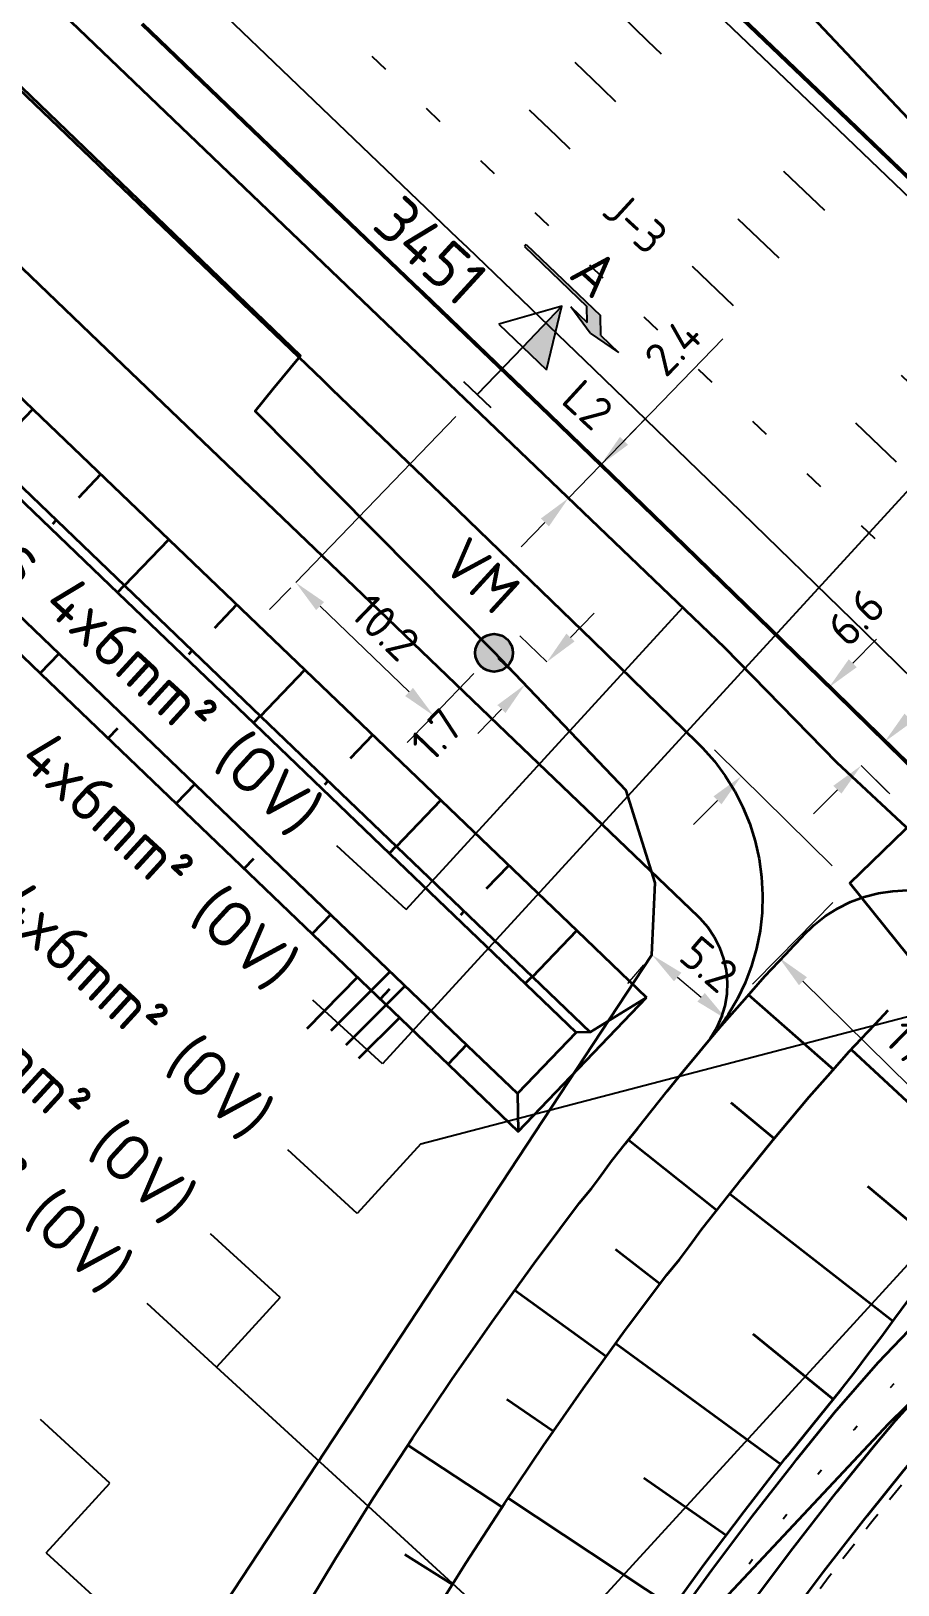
# Model space of a CAD drawing. Header units: metres. Extents: x 134219 to 139080, y 438661 to 444352.
# Drawn here: x 138297.3 to 138343.3, y 439347.4 to 439429.8 of the extents above; entities that cross this region are included whole.
import ezdxf
from ezdxf.enums import TextEntityAlignment as Align

# ---------------------------------------------------------------- set-up
doc = ezdxf.new("R2010")
doc.units = ezdxf.units.M
for name, pattern in [('11strp', [2, 1, -1]), ('13strp', [4, 1, -3]), ('30270strp', [3, 0.3, -2.7]), ('39strp', [12, 3, -9])]:
    doc.linetypes.add(name, pattern=pattern)
doc.layers.get('DEFPOINTS').update_dxf_attribs({"color": 193})
for name, color, linetype, lineweight in [('N-WE-KL-ET-T18', 1, 'Continuous', 18), ('N-WE-KL-ET-T25', 7, 'Continuous', 25), ('N-WE-KL-ET_LS_HULPSTUK_MOF-G', 10, 'Continuous', 35), ('N-WE-KL-ET_LS_OV_ARMATUUR-S', 7, 'Continuous', 25), ('N-WE-KL-ET_LS_OV_ARMATUUR-T18', 1, 'Continuous', 25), ('N-WE-KL-ET_LS_OV_KABEL-G', 10, 'KL-LS-OV-N', 35), ('N-WE-KL-ET_LS_OV_KABEL-M', 7, 'Continuous', 18), ('N-WE-KL-ET_LS_OV_KABEL-T25', 7, 'Continuous', 25), ('Utd-geleiderail-nw', 8, 'glm a2ee v014$0$f2m40080', 35), ('Utd-ondergr-nw', 8, '13strp', 35)]:
    doc.layers.add(name, color=color, linetype=linetype, lineweight=lineweight)
doc.layers.add('N-WE-KL-ET_LS_OV_ARMATUUR-T25', color=2, linetype='Continuous')
doc.layers.add('Utd-weg-nw', color=8, linetype='Continuous')
doc.styles.add('ISO18', font='NLCS-ISO.ttf')
doc.styles.add('ISO25', font='NLCS-ISO.ttf')
doc.styles.add('NLCS-ISO', font='NLCS-ISO.ttf')
doc.styles.add('NLCS_18', font='NLCS-ISO.ttf', dxfattribs={"height": 1.799999952316284})
doc.styles.add('NLCS_25', font='NLCS-ISO.ttf', dxfattribs={"height": 2.5})
doc.linetypes.add('glm a2ee v014$0$f2m40080', pattern='A,2,-1,[160,RTW.shx,S=0.5,R=0,X=0,Y=0],-1', length=4)
doc.linetypes.add('KL-LS-OV-N', pattern='A,4,-1,[103,NLCS.SHX,S=0.75,R=0,X=0,Y=0],-1,4,-1.5,["0V",Standard,S=1,R=0,X=0,Y=-0.5],-3', length=14.5)
doc.dimstyles.new('NLCS_t18_pijl_Dimension_l3_h1', dxfattribs={"dimtxt": 1.799999952316284, "dimasz": 1.8, "dimexe": 2, "dimexo": 2, "dimgap": 0.7, "dimtad": 1, "dimdec": 1, "dimzin": 0, "dimdsep": 46, "dimtxsty": 'NLCS_18', "dimcen": 2.5, "dimdle": 2, "dimclrd": 256, "dimclre": 256, "dimclrt": 256, "dimadec": 1, "dimazin": 0, "dimtfac": 1, "dimtdec": 1, "dimtofl": 0, "dimtmove": 1, "dimatfit": 0, "dimfxl": 0, "dimtolj": 1, "dimtzin": 0, "dimlwd": 18, "dimlwe": 18, "dimarcsym": 0})

# ---------------------------------------------------------------- blocks, each defined once
blk = doc.blocks.new('SKL-ET_OV_ARMATUUR_HD_NATRIUM_1x150W-SO (3)')
for points in [[(3.492758620689642, -1.757241379310358), (6.492758620689642, 0), (3.492758620689642, 1.757241379310358)], [(3.492758620689642, 1.757241379310358), (3.492758620689642, -1.757241379310358)], [(0, 1), (0, -1)], [(3.492758620689642, 0), (0, 0)], [(3.492758620689642, 0), (6.492758620689642, 0)]]:
    blk.add_lwpolyline(points)
blk.add_solid([(3.492758620689642, 0), (3.492758620689642, -1.757241379310358), (6.492758620689642, 0)])
at = {"layer": 'N-WE-KL-ET-T18', "linetype": 'ByBlock', "style": 'NLCS-ISO'}
blk.add_attdef('GROEPSNUMMER', text='', height=1.8, dxfattribs=at).set_placement((-2, -4), align=Align.RIGHT)
blk.add_attdef('FASE-AANSLUITING', (10, -4), '', height=1.8, dxfattribs=at)
at = {"layer": 'N-WE-KL-ET-T18', "linetype": 'ByBlock', "style": 'NLCS-ISO', "flags": 1}
for tag, p in [('TYPE_ARMATUUR', (7.764580914155388, -13.45573048555232)), ('TYPE_FABRIKAAT', (7.764580914155388, -17.24024058133071)), ('VERMOGEN_LAMP', (7.764580914155388, -21.0247506771091)), ('SPIEGELSTAND', (7.764580914155388, -24.80926077288748)), ('HOOGTE_LICHTMAST', (7.764580914155388, -28.59377086866587)), ('UITLEGGERHOEK', (7.764580914155388, -32.37828096444426)), ('TYPE_LICHTMAST', (7.764580914155388, -36.16279106022265)), ('BOTSVRIENDELIJK', (7.764580914155388, -39.94730115600103)), ('POSITIE_LICHTMAST', (7.764580914155388, -43.73181125177942)), ('KABELAANSLUITING', (7.764580914155388, -47.51632134755781)), ('VOEDINGSPUNT', (7.764580914155388, -51.30083144333619))]:
    blk.add_attdef(tag, p, '', height=1.8, dxfattribs=at)
at = {"layer": 'N-WE-KL-ET-T25', "linetype": 'ByBlock', "style": 'NLCS-ISO'}
blk.add_attdef('MASTNUMMER', text='', height=2.5, dxfattribs=at).set_placement((4, 4.309930667947768), align=Align.MIDDLE)
at = {"layer": 'N-WE-KL-ET-T25', "linetype": 'ByBlock', "style": 'NLCS-ISO', "flags": 1}
blk.add_attdef('TYPE_SYMBOOL', (7.764580914155388, -10.05561887920129), '', height=2.5, dxfattribs=at)
blk = doc.blocks.new('*D348')
at = {"layer": 'DEFPOINTS', "color": 0, "transparency": 16777216}
for p in [(138327.4945471474, 439406.8007058079), (138325.8010462047, 439405.0535521295), (138325.8010462047, 439405.0535521295)]:
    blk.add_point(p, dxfattribs=at)
at = {"layer": 'N-WE-KL-ET_LS_OV_KABEL-M', "linetype": 'Continuous', "lineweight": 18, "transparency": 16777216}
for p, q in [((138333.995184413, 439413.507293341), (138327.4945471474, 439406.8007058079)), ((138328.7473394314, 439408.0931884937), (138330.0001317153, 439409.3856711796)), ((138327.4945471474, 439406.8007058079), (138325.8010462047, 439405.0535521295)), ((138324.5482539208, 439403.7610694437), (138323.2954616369, 439402.4685867578))]:
    blk.add_line(p, q, dxfattribs=at)
at = {"layer": 'N-WE-KL-ET_LS_OV_KABEL-M', "lineweight": 18, "transparency": 16777216}
for p, q in [((138327.4945471474, 439406.8007058079), (138328.9306390207, 439405.4087143813)), ((138325.8010462047, 439405.0535521295), (138327.2371380779, 439403.661560703))]:
    blk.add_line(p, q, dxfattribs=at)
at = {"layer": 'N-WE-KL-ET_LS_OV_KABEL-M', "transparency": 16777216}
for points in [[(138328.5319256504, 439408.3019872077), (138328.9627532124, 439407.8843897798), (138327.4945471474, 439406.8007058079)], [(138324.3328401398, 439403.9698681576), (138324.7636677017, 439403.5522707297), (138325.8010462047, 439405.0535521295)]]:
    blk.add_solid(points, dxfattribs=at)
at = {"layer": 'N-WE-KL-ET_LS_OV_KABEL-M', "transparency": 16777216, "insert": (138331.3568801317, 439413.0842681887), "char_height": 1.799999952316284, "attachment_point": 5, "rotation": 45.893384112337664, "style": 'NLCS_18'}
blk.add_mtext('\\A1;2.4', dxfattribs=at)
blk = doc.blocks.new('SKL-ET_HULP_MOF_VERBINDINGSMOF-SO')
at = {"ltscale": 10}
h = blk.add_hatch(color=256, dxfattribs=at)
edge = h.paths.add_edge_path()
edge.add_arc((0, 0), 1, 0, 360)
blk.add_circle((0, 0), 1)
at = {"layer": 'N-WE-KL-ET_LS_OV_ARMATUUR-T18', "style": 'ISO18', "flags": 1}
for tag, p in [('OMSCHRIJVING_LEGENDA', (0, -8.430527452961542)), ('LOCATIE', (0, -12.21503754873993)), ('MASTNUMMER', (0, -15.99954764451832)), ('VAN', (0, -19.7840577402967)), ('NAAR', (0, -23.56856783607509)), ('VOEDINGSPUNT', (0, -27.35307793185348)), ('GROEPSNUMMER', (0, -31.13758802763186)), ('OVERIGE_OPMERKING(EN)_1', (0, -34.92209812335204)), ('OVERIGE_OPMERKING(EN)_2', (0, -38.70660821913043))]:
    blk.add_attdef(tag, p, '', height=1.8, dxfattribs=at)
at = {"layer": 'N-WE-KL-ET_LS_OV_ARMATUUR-T25', "style": 'ISO25'}
blk.add_attdef('SOORT_MOF', (0, 2.714740897936281), '', height=2.25, dxfattribs=at)
blk = doc.blocks.new('*D152')
at = {"layer": 'DEFPOINTS', "color": 0, "transparency": 16777216}
for p in [(138336.969883464, 439380.6704451483), (138336.9698834639, 439380.6704451481), (138349.7408200888, 439368.0674363031)]:
    blk.add_point(p, dxfattribs=at)
at = {"layer": 'N-WE-KL-ET_LS_OV_KABEL-M', "lineweight": 18, "transparency": 16777216}
for p, q in [((138336.9698834639, 439380.6704451481), (138335.5650600995, 439379.2469033276)), ((138349.7408200886, 439368.0674363029), (138348.3359967242, 439366.6438944824))]:
    blk.add_line(p, q, dxfattribs=at)
at = {"layer": 'N-WE-KL-ET_LS_OV_KABEL-M', "linetype": 'Continuous', "lineweight": 18, "transparency": 16777216}
blk.add_line((138348.4596324501, 439369.3317773308), (138338.2510711023, 439379.4061041202), dxfattribs=at)
at = {"layer": 'N-WE-KL-ET_LS_OV_KABEL-M', "transparency": 16777216}
for points in [[(138338.461794607, 439379.6196353933), (138338.0403475977, 439379.1925728471), (138336.9698834639, 439380.6704451481)], [(138348.6703559548, 439369.5453086039), (138348.2489089455, 439369.1182460578), (138349.7408200886, 439368.0674363029)]]:
    blk.add_solid(points, dxfattribs=at)
at = {"layer": 'N-WE-KL-ET_LS_OV_KABEL-M', "transparency": 16777216, "insert": (138344.4792104509, 439375.507774165), "char_height": 1.799999952316284, "attachment_point": 5, "rotation": 315.3791847258487, "style": 'NLCS_18'}
blk.add_mtext('\\A1;17.9', dxfattribs=at)
blk = doc.blocks.new('*D153')
at = {"layer": 'DEFPOINTS', "color": 0, "transparency": 16777216}
for p in [(138339.6323452177, 439395.0087127048), (138334.9741641552, 439390.2884640828), (138334.9741641552, 439390.2884640828)]:
    blk.add_point(p, dxfattribs=at)
at = {"layer": 'N-WE-KL-ET_LS_OV_KABEL-M', "linetype": 'Continuous', "lineweight": 18, "transparency": 16777216}
for p, q in [((138340.8966862455, 439396.2899003432), (138342.1610272735, 439397.5710879817)), ((138333.7098231272, 439389.0072764443), (138332.4454820992, 439387.7260888058))]:
    blk.add_line(p, q, dxfattribs=at)
at = {"layer": 'N-WE-KL-ET_LS_OV_KABEL-M', "lineweight": 18, "transparency": 16777216}
for p, q in [((138339.6323452176, 439395.0087127048), (138338.2088033971, 439396.4135360692)), ((138334.9741641552, 439390.2884640828), (138333.5506223346, 439391.6932874472))]:
    blk.add_line(p, q, dxfattribs=at)
at = {"layer": 'N-WE-KL-ET_LS_OV_KABEL-M', "transparency": 16777216}
for points in [[(138340.6831549725, 439396.5006238479), (138341.1102175186, 439396.0791768386), (138339.6323452176, 439395.0087127048)], [(138333.4962918542, 439389.2179999489), (138333.9233544003, 439388.7965529396), (138334.9741641552, 439390.2884640828)]]:
    blk.add_solid(points, dxfattribs=at)
at = {"layer": 'N-WE-KL-ET_LS_OV_KABEL-M', "transparency": 16777216, "insert": (138341.0632876828, 439398.7365880569), "char_height": 1.799999952316284, "attachment_point": 5, "rotation": 45.3791847259149, "style": 'NLCS_18'}
blk.add_mtext('\\A1;6.6', dxfattribs=at)
blk = doc.blocks.new('*D154')
at = {"layer": 'DEFPOINTS', "color": 0, "transparency": 16777216}
for p in [(138342.5863539725, 439392.1150393644), (138341.3416025154, 439390.8537023164), (138341.3416025154, 439390.8537023164)]:
    blk.add_point(p, dxfattribs=at)
at = {"layer": 'N-WE-KL-ET_LS_OV_KABEL-M', "linetype": 'Continuous', "lineweight": 18, "transparency": 16777216}
for p, q in [((138343.8506950005, 439393.3962270028), (138345.1150360284, 439394.6774146413)), ((138340.0772614874, 439389.5725146779), (138338.8129204594, 439388.2913270394))]:
    blk.add_line(p, q, dxfattribs=at)
at = {"layer": 'N-WE-KL-ET_LS_OV_KABEL-M', "lineweight": 18, "transparency": 16777216}
for p, q in [((138342.5863539726, 439392.1150393644), (138344.0098957931, 439390.710216)), ((138341.3416025154, 439390.8537023164), (138342.7651443359, 439389.448878952))]:
    blk.add_line(p, q, dxfattribs=at)
at = {"layer": 'N-WE-KL-ET_LS_OV_KABEL-M', "transparency": 16777216}
for points in [[(138343.6371637274, 439393.6069505075), (138344.0642262736, 439393.1855034982), (138342.5863539726, 439392.1150393644)], [(138339.8637302143, 439389.7832381825), (138340.2907927605, 439389.3617911732), (138341.3416025154, 439390.8537023164)]]:
    blk.add_solid(points, dxfattribs=at)
at = {"layer": 'N-WE-KL-ET_LS_OV_KABEL-M', "transparency": 16777216, "insert": (138345.0860130469, 439396.9258713543), "char_height": 1.799999952316284, "attachment_point": 5, "rotation": 45.379184725663016, "style": 'NLCS_18'}
blk.add_mtext('\\A1;1.8', dxfattribs=at)
blk = doc.blocks.new('Dwm A2 aanvulling$0$pijlre_750')
blk.add_hatch(color=256).paths.add_polyline_path([(5.195908370714989, -0.3749999999999432), (3.999999999999678, -0.3749999999999431), (5.69999999999999, -0.6750000000000115), (7.499999999999659, -0.3750000000000568), (6.199999999999931, -0.3749999999999431), (5.450000000000045, 0.3749999999999432), (0, 0.375), (1.421085471520739e-14, 0.2250000000000227), (4.59590837071508, 0.2250000000000228)])
for p, q in [((0, 0.375), (5.450000000000017, 0.3749999999999432)), ((0, 0.375), (1.4210854715202e-14, 0.2250000000000796)), ((0, 0.2250000000000227), (4.59590837071508, 0.2250000000000227)), ((5.195908370714989, -0.3749999999999432), (4.59590837071508, 0.2250000000000227)), ((6.199999999999989, -0.375), (5.449999999999989, 0.375)), ((3.999999999999631, -0.3749999999999432), (5.195908370714989, -0.3749999999999432)), ((5.699999999999989, -0.6750000000000114), (4, -0.375)), ((5.699999999999989, -0.6750000000000114), (7.5, -0.375)), ((6.199999999999932, -0.3749999999999432), (7.500000000000171, -0.3750000000000568))]:
    blk.add_line(p, q)
blk = doc.blocks.new('*D589')
at = {"layer": 'DEFPOINTS', "color": 0, "transparency": 16777216}
for p in [(138311.3199576897, 439400.5722261874, 1.46751251726739), (138318.6335550262, 439393.5107210884, 1.46751251726739), (138318.6335550261, 439393.5107210884)]:
    blk.add_point(p, dxfattribs=at)
at = {"layer": 'N-WE-KL-ET_LS_OV_KABEL-M', "lineweight": 18, "transparency": 16777216}
for p, q in [((138311.050789713, 439400.2934490471), (138309.930758402, 439399.1334331726)), ((138318.3643870495, 439393.2319439482), (138317.2443557385, 439392.0719280737))]:
    blk.add_line(p, q, dxfattribs=at)
at = {"layer": 'N-WE-KL-ET_LS_OV_KABEL-M', "linetype": 'Continuous', "lineweight": 18, "transparency": 16777216}
blk.add_line((138312.6148714029, 439399.3219468285), (138317.3386413129, 439394.7610004472), dxfattribs=at)
at = {"layer": 'N-WE-KL-ET_LS_OV_KABEL-M', "transparency": 16777216}
for points in [[(138312.8232512961, 439399.5377657807), (138312.4064915098, 439399.1061278763), (138311.3199576897, 439400.5722261873)], [(138317.547021206, 439394.9768193994), (138317.1302614197, 439394.545181495), (138318.6335550261, 439393.5107210884)]]:
    blk.add_solid(points, dxfattribs=at)
at = {"layer": 'N-WE-KL-ET_LS_OV_KABEL-M', "transparency": 16777216, "insert": (138316.0881157714, 439398.1925080325), "char_height": 1.799999952316284, "attachment_point": 5, "rotation": 316.00467742224384, "style": 'NLCS_18'}
blk.add_mtext('\\A1;10.2', dxfattribs=at)
blk = doc.blocks.new('*D590')
at = {"layer": 'DEFPOINTS', "color": 0, "transparency": 16777216}
for p in [(138324.6576168248, 439396.3581911998), (138323.4932017385, 439395.1522070713), (138323.4932017385, 439395.1522070714)]:
    blk.add_point(p, dxfattribs=at)
at = {"layer": 'N-WE-KL-ET_LS_OV_KABEL-M', "linetype": 'Continuous', "lineweight": 18, "transparency": 16777216}
for p, q in [((138325.9078961836, 439397.6531049132), (138327.1581755425, 439398.9480186264)), ((138322.2429223796, 439393.8572933581), (138320.9926430207, 439392.5623796449))]:
    blk.add_line(p, q, dxfattribs=at)
at = {"layer": 'N-WE-KL-ET_LS_OV_KABEL-M', "lineweight": 18, "transparency": 16777216}
for p, q in [((138324.6576168247, 439396.3581911999), (138323.21882381, 439397.7473904876)), ((138323.4932017385, 439395.1522070714), (138322.0544087237, 439396.541406359))]:
    blk.add_line(p, q, dxfattribs=at)
at = {"layer": 'N-WE-KL-ET_LS_OV_KABEL-M', "transparency": 16777216}
for points in [[(138325.6920772314, 439397.8614848063), (138326.1237151358, 439397.44472502), (138324.6576168247, 439396.3581911999)], [(138322.0271034274, 439394.0656732513), (138322.4587413318, 439393.648913465), (138323.4932017385, 439395.1522070714)]]:
    blk.add_solid(points, dxfattribs=at)
at = {"layer": 'N-WE-KL-ET_LS_OV_KABEL-M', "transparency": 16777216, "insert": (138318.7815998639, 439392.5006469141), "char_height": 1.799999952316284, "attachment_point": 5, "rotation": 46.00467742156332, "style": 'NLCS_18'}
blk.add_mtext('\\A1;1.7', dxfattribs=at)
blk = doc.blocks.new('*D596')
at = {"layer": 'DEFPOINTS', "color": 0, "transparency": 16777216}
for p in [(138330.234743665, 439380.806638177, 5.80015980606431), (138334.2053456784, 439377.377528186, 5.80015980606431), (138334.2053456783, 439377.3775281858)]:
    blk.add_point(p, dxfattribs=at)
at = {"layer": 'N-WE-KL-ET_LS_OV_KABEL-M', "lineweight": 18, "transparency": 16777216}
for p, q in [((138329.7797824079, 439380.2798338202), (138328.9275140325, 439379.2929834316)), ((138333.7503844213, 439376.8507238291), (138332.8981160459, 439375.8638734405))]:
    blk.add_line(p, q, dxfattribs=at)
at = {"layer": 'N-WE-KL-ET_LS_OV_KABEL-M', "linetype": 'Continuous', "lineweight": 18, "transparency": 16777216}
blk.add_line((138331.5970329358, 439379.6301315078), (138332.8430564075, 439378.554034855), dxfattribs=at)
at = {"layer": 'N-WE-KL-ET_LS_OV_KABEL-M', "transparency": 16777216}
for points in [[(138331.7931173806, 439379.8571797196), (138331.4009484909, 439379.403083296), (138330.234743665, 439380.806638177)], [(138333.0391408523, 439378.7810830668), (138332.6469719626, 439378.3269866433), (138334.2053456783, 439377.3775281858)]]:
    blk.add_solid(points, dxfattribs=at)
at = {"layer": 'N-WE-KL-ET_LS_OV_KABEL-M', "transparency": 16777216, "insert": (138333.265828362, 439380.3030069596), "char_height": 1.799999952316284, "attachment_point": 5, "rotation": 319.1852987509028, "style": 'NLCS_18'}
blk.add_mtext('\\A1;5.2', dxfattribs=at)

msp = doc.modelspace()

# ---------------------------------------------------------------- linework, layer by layer
at = {"layer": 'N-WE-KL-ET_LS_OV_KABEL-G', "flags": 128}
for points, elevation in [([(138297.882865478, 439307.559639078), (138291.334183581, 439304.293829683), (138284.774913577, 439301.011517001), (138283.79388937, 439300.778216888), (138284.782235265, 439303.54643802), (138284.584986233, 439303.718487094), (138289.760915042, 439313.114841817), (138296.324677844, 439319.410088416), (138306.220226076, 439344.346625831), (138330.234743665, 439380.806638177), (138330.401163903, 439384.629650527), (138328.855390113, 439389.537925995), (138321.850051092, 439396.872607202), (138309.168614367, 439409.673150503), (138310.125332115, 439410.848825195), (138311.581432438, 439412.597424633), (138296.325581924, 439427.285719883), (138295.9375980499, 439426.8810522817), (138287.702528356, 439434.961780951), (138261.646688108, 439462.4788391721), (138242.308043678, 439482.60238162), (138224.685253986, 439501.350416979), (138202.407964988, 439524.410066194), (138176.32447695, 439550.4670357271), (138148.52378402, 439577.536610996), (138128.939496637, 439595.9452040429), (138108.395966752, 439614.045451785), (138091.215215995, 439629.4460518479), (138078.646427472, 439641.006600093), (138069.586135435, 439649.998357793), (138063.783618059, 439645.869742232), (138063.78979644, 439645.882961648)], 1.00875816377989), ([(138227.7379595642, 439499.8071312965), (138230.49034048, 439499.403848807), (138259.663125216, 439468.947158439), (138289.320536814, 439439.979731989), (138334.080326063, 439397.127028562), (138340.041906897, 439391.026228919), (138352.325062807, 439379.570352253), (138379.467688911, 439353.086547905), (138382.024587869, 439349.47185612), (138439.79935961, 439289.606730264), (138440.919507807, 439289.4219425), (138440.787349346, 439290.131688624), (138470.001663572, 439259.243451409), (138483.072005403, 439244.661286928), (138494.423127589, 439230.851044678), (138501.760768312, 439218.632194075), (138506.128511676, 439208.238543411), (138508.629842531, 439196.697673098), (138508.949653284, 439192.307209414), (138509.049772156, 439189.632620161), (138508.2055108762, 439182.8714598983), (138507.2420097516, 439177.5676540913), (138505.8375207876, 439172.3644948892), (138503.7285410303, 439166.6619548558), (138500.9289886759, 439161.3554516369), (138497.211209031, 439155.9669889128), (138493.5077002866, 439151.7529224191), (138489.8079945086, 439148.1436331513), (138486.2912703989, 439145.275538566), (138482.5927977357, 439142.8926540659), (138475.8375961486, 439139.4109917968), (138470.4357746042, 439137.4271597677), (138467.7364257234, 439136.50969769)], 1.11925645126103), ([(138344.217994284, 439388.015132839), (138344.222627284, 439387.9971237429), (138340.731878546, 439384.606459111), (138351.226367931, 439371.579069341), (138348.311793518, 439366.398215619), (138349.237146935, 439366.382987264)], 1.71887335151584)]:
    msp.add_lwpolyline(points, dxfattribs=dict(at, elevation=elevation))
msp.add_lwpolyline([(138320.8744158, 439326.14663139), (138320.463820501, 439326.445521317), (138330.583820381, 439342.886714203), (138342.803937524, 439355.935712385), (138345.532505254, 439358.608881428), (138346.281113524, 439359.363176791), (138344.061060155, 439362.213823583), (138348.598050802, 439366.3323178471), (138406.992795551, 439426.596284738), (138406.952327671, 439426.864819254), (138410.681108267, 439431.171093626), (138413.45879755, 439429.6490935771), (138424.978336633, 439419.571065099), (138425.52309197, 439418.494116653), (138433.324272852, 439418.762076964), (138440.449704509, 439419.565136037), (138446.336944144, 439422.735267483), (138447.341173538, 439423.033141365), (138447.352424077, 439423.046698111)], dxfattribs=at)
at = {"layer": 'N-WE-KL-ET_LS_OV_KABEL-M'}
for points, elevation in [([(138319.8258792019, 439409.3818048881), (138311.3199576897, 439400.5722261873)], 1.46751251726739), ([(138320.7841936708, 439395.7381364682), (138318.6335550261, 439393.5107210884)], 0.706641682696677), ([(138339.7963228977, 439385.5297129378), (138334.9741641552, 439390.2884640828)], 1.71887335151584)]:
    msp.add_lwpolyline(points, dxfattribs=dict(at, elevation=elevation))
for points in [[(138342.8596545149, 439389.3556115076), (138341.3416025153, 439390.8537023164)], [(138339.8448780281, 439383.5837473467), (138336.9698834639, 439380.6704451481)]]:
    msp.add_lwpolyline(points, dxfattribs=at)
at = {"layer": 'N-WE-KL-ET_LS_OV_KABEL-T25'}
for p, q in [((138317.1823414165, 439383.2162704605), (138331.8696501193, 439399.243513965)), ((138317.1823414165, 439383.2162704605), (138313.4960745493, 439386.5943522512)), ((138324.350215067, 439343.1293459873), (138362.6442019326, 439384.9169235937)), ((138315.9198933697, 439375.0169018755), (138312.2336265025, 439378.3949836663)), ((138314.5852916065, 439367.0850084831), (138310.8990247393, 439370.4630902739)), ((138310.4883195803, 439362.6142664549), (138306.802052713, 439365.9923482458)), ((138307.1102377897, 439358.9279995878), (138303.4239709224, 439362.3060813787)), ((138324.350215067, 439343.1293459873), (138307.1102377897, 439358.9279995878)), ((138301.4550056608, 439352.7568361539), (138297.7687387937, 439356.1349179446)), ((138298.0769238702, 439349.0705692869), (138301.4550056608, 439352.7568361539)), ((138298.0769238703, 439349.0705692869), (138321.2941074129, 439327.7944252135))]:
    msp.add_line(p, q, dxfattribs=at)
for points in [[(138353.0448503965, 439397.5629556016), (138344.0960563451, 439405.7635985078), (138315.9198933697, 439375.0169018755)], [(138317.9633733971, 439370.7712753503), (138345.9791232385, 439378.092764226)], [(138317.9633733971, 439370.7712753503), (138314.5852916065, 439367.0850084831)], [(138310.4883195803, 439362.6142664549), (138307.1102377897, 439358.9279995878)]]:
    msp.add_lwpolyline(points, dxfattribs=at)
at = {"layer": 'Utd-geleiderail-nw', "linetype": 'Continuous', "flags": 128}
msp.add_lwpolyline([(138322.3641807384, 439447.9679811462), (138368.5606991667, 439399.0148117001), (138388.5882708042, 439379.8129413066), (138392.2224300882, 439376.3286119619)], dxfattribs=at)
at = {"layer": 'Utd-ondergr-nw', "linetype": 'Continuous'}
for p, q in [((138314.6030157257, 439379.6213096872), (138311.9081271974, 439376.8710225215)), ((138316.3261032903, 439379.9313836428), (138313.1760247746, 439376.7822496866)), ((138317.1271679809, 439379.1633345854), (138313.9714508927, 439376.0085637472)), ((138316.8325647161, 439377.4718627729), (138314.6593952551, 439375.2993449426))]:
    msp.add_line(p, q, dxfattribs=at)
at = {"layer": 'Utd-ondergr-nw', "linetype": 'Continuous', "flags": 128}
for points in [[(138210.2665110107, 439550.0901275505), (138217.4848119061, 439543.1694243937), (138224.7031128014, 439536.2487212369), (138231.9214136968, 439529.3280180802), (138239.1397145922, 439522.4073149234), (138246.3580154875, 439515.4866117666), (138253.5763163829, 439508.5659086098), (138260.7946172782, 439501.6452054531), (138268.0129181736, 439494.7245022963), (138275.231219069, 439487.8037991396), (138282.4495199643, 439480.8830959828), (138289.6678208597, 439473.962392826), (138296.886121755, 439467.0416896692), (138304.1044226504, 439460.1209865125), (138311.3227235457, 439453.2002833557), (138318.5410244411, 439446.279580199), (138325.7593253365, 439439.3588770422), (138332.9776262318, 439432.4381738855), (138340.1959271272, 439425.5174707287), (138347.4142280225, 439418.5967675719), (138354.6325289179, 439411.6760644151), (138361.8508298133, 439404.7553612583), (138369.0691307086, 439397.8346581016), (138373.8919866894, 439393.2106399157)], [(138210.3149559328, 439550.1406556568), (138217.5332568282, 439543.2199525), (138224.7515577236, 439536.2992493432), (138231.9698586189, 439529.3785461864), (138239.1881595143, 439522.4578430297), (138246.4064604096, 439515.5371398729), (138253.624761305, 439508.6164367161), (138260.8430622004, 439501.6957335594), (138268.0613630957, 439494.7750304026), (138275.2796639911, 439487.8543272458), (138282.4979648864, 439480.9336240891), (138289.7162657818, 439474.0129209323), (138296.9345666771, 439467.0922177755), (138304.1528675725, 439460.1715146188), (138311.3711684679, 439453.250811462), (138318.5894693632, 439446.3301083053), (138325.8077702586, 439439.4094051485), (138333.0260711539, 439432.4887019917), (138340.2443720493, 439425.5679988349), (138347.4626729446, 439418.6472956782), (138354.68097384, 439411.7265925214), (138361.8992747354, 439404.8058893646), (138369.1175756307, 439397.8851862079), (138373.9404153807, 439393.2611835837)], [(138183.9677715415, 439522.6605137732), (138191.1452210641, 439515.6972025902), (138198.2505799288, 439508.6587007731), (138205.2982662671, 439501.5600464484), (138212.3026982108, 439494.4162777431), (138219.2782938913, 439487.2424327841), (138226.2394714401, 439480.0535496982), (138233.200648989, 439472.8646666124), (138240.1762446696, 439465.6908216534), (138247.1806766132, 439458.5470529482), (138254.2283629516, 439451.4483986234), (138261.3337218162, 439444.4098968062), (138268.5111713388, 439437.4465856234), (138275.7294722341, 439430.5258824666), (138282.9477731295, 439423.6051793098), (138290.1660740249, 439416.6844761531), (138297.3843749202, 439409.7637729963), (138304.6026758156, 439402.8430698396), (138311.8209767109, 439395.9223666828), (138319.0392776063, 439389.0016635261), (138326.2575785017, 439382.0809603693), (138329.9511760056, 439378.5396433369)], [(138181.2514137184, 439519.8273496188), (138188.428863241, 439512.8640384359), (138195.5342221057, 439505.8255366188), (138202.5819084441, 439498.7268822941), (138209.5863403877, 439491.5831135888), (138216.5619360682, 439484.4092686298), (138223.5231136171, 439477.2203855439), (138230.484291166, 439470.031502458), (138237.4598868465, 439462.857657499), (138244.4643187901, 439455.7138887938), (138251.5120051285, 439448.6152344691), (138258.6173639932, 439441.5767326519), (138265.7948135157, 439434.613421469), (138273.0131144111, 439427.6927183123), (138280.2314153064, 439420.7720151555), (138287.4497162018, 439413.8513119987), (138294.6680170971, 439406.9306088419), (138301.8863179925, 439400.0099056852), (138309.1046188879, 439393.0892025284), (138316.3229197832, 439386.1684993717), (138323.5412206786, 439379.2477962149), (138326.2062103049, 439376.6926793825)], [(138181.6147324682, 439520.2062914688), (138188.7921819908, 439513.2429802858), (138195.8975408555, 439506.2044784687), (138202.9452271938, 439499.105824144), (138209.9496591375, 439491.9620554387), (138216.925254818, 439484.7882104797), (138223.8864323669, 439477.5993273938), (138230.8476099158, 439470.410444308), (138237.8232055963, 439463.236599349), (138244.8276375399, 439456.0928306437), (138251.8753238783, 439448.994176319), (138258.980682743, 439441.9556745018), (138266.1581322655, 439434.9923633189), (138273.3764331609, 439428.0716601622), (138280.5947340562, 439421.1509570054), (138287.8130349516, 439414.2302538487), (138295.0313358469, 439407.3095506919), (138302.2496367423, 439400.3888475351), (138309.4679376376, 439393.4681443783), (138316.686238533, 439386.5474412216), (138323.9045394284, 439379.6267380648), (138326.9484898517, 439376.7082843166)], [(138178.1370972979, 439516.5791142159), (138185.3145468205, 439509.615803033), (138192.4199056852, 439502.5773012158), (138199.4675920235, 439495.4786468911), (138206.4720239671, 439488.3348781859), (138213.4476196476, 439481.1610332269), (138220.4087971965, 439473.972150141), (138227.3699747454, 439466.7832670551), (138234.3455704259, 439459.6094220961), (138241.3500023696, 439452.4656533909), (138248.3976887079, 439445.3669990662), (138255.5030475726, 439438.328497249), (138262.6804970952, 439431.3651860661), (138269.8987979905, 439424.4444829093), (138277.1170988859, 439417.5237797525), (138284.3353997812, 439410.6030765958), (138291.5537006766, 439403.682373439), (138298.772001572, 439396.7616702823), (138305.9903024673, 439389.8409671255), (138313.2086033627, 439382.9202639688), (138320.426904258, 439375.999560812), (138323.0918938843, 439373.4444439795)], [(138279.1898238125, 439434.1350329143), (138286.4081247079, 439427.2143297575), (138293.6264256033, 439420.2936266008), (138300.8447264986, 439413.372923444), (138308.063027394, 439406.4522202872), (138315.2813282893, 439399.5315171304), (138322.4996291847, 439392.6108139737), (138329.71793008, 439385.6901108169), (138332.6873279318, 439382.8431359701), (138332.7745595835, 439382.7574288986), (138333.1907134484, 439382.2817368641), (138333.5435320346, 439381.7573457922), (138333.8273777672, 439381.1926347589), (138334.0377151667, 439380.5966271001), (138334.1711833197, 439379.9788462302), (138334.2256495813, 439379.3491634709), (138334.2002436529, 439378.7176403202), (138334.0953714873, 439378.0943676833), (138333.9127088035, 439377.4893046329), (138333.6551743093, 439376.9121192768), (138333.3268830658, 439376.3720342738), (138333.074892551, 439376.0412530037)], [(138291.0796668121, 439432.0867532367), (138298.2979677075, 439425.16605008), (138305.5162686028, 439418.2453469232), (138312.734569644, 439411.3246441387), (138313.2198393925, 439410.8593811918), (138319.9216006768, 439404.4151490027), (138327.0854809548, 439397.4847958544), (138332.6384402558, 439392.0829194082), (138332.9161838675, 439391.8026192411), (138333.5498694459, 439391.0829600315), (138334.1213980193, 439390.3130107603), (138334.6267960408, 439389.4981244921), (138335.0625497359, 439388.6439667154), (138335.4256295315, 439387.7564759535), (138335.7135111188, 439386.8418224771), (138335.9241930042, 439385.9063654051), (138336.0562104238, 439384.9566084934), (138336.1086455279, 439383.9991549174), (138336.081133762, 439383.0406613634), (138335.9738664014, 439382.0877917482), (138335.7875892212, 439381.1471708881), (138335.5235973118, 439380.2253384401), (138335.1837260741, 439379.3287034351), (138334.7703384596, 439378.4634997189), (138334.2863085415, 439377.6357426117), (138333.7350015329, 439376.8511870862), (138333.4472663747, 439376.4911762891)], [(138261.6943462029, 439430.3366296163), (138268.9126470982, 439423.4159264596), (138276.1309479936, 439416.4952233028), (138283.3492488889, 439409.5745201461), (138290.5675497843, 439402.6538169893), (138297.7858506796, 439395.7331138325), (138305.004151575, 439388.8124106757), (138312.2224524704, 439381.891707519), (138319.4407533657, 439374.9710043622), (138323.1343508696, 439371.4296873299)], [(138303.1286185109, 439430.2044241049), (138310.3469194062, 439423.2837209481), (138317.5652204964, 439416.3630181167), (138318.0504902449, 439415.8977551698), (138324.7669174102, 439409.4394206668), (138331.9464748528, 439402.4939013958), (138339.1042925266, 439395.5259799579), (138346.2403005311, 439388.5357243992), (138353.3544291789, 439381.5232029839), (138358.1427865171, 439376.7736410423)], [(138303.177063433, 439430.2549522112), (138310.3953643283, 439423.3342490544), (138317.613665419, 439416.4135462225), (138318.0989351675, 439415.9482832756), (138324.8155094118, 439409.4898073454), (138331.9952240753, 439402.5441359786), (138339.1531984939, 439395.5760619543), (138346.2893627656, 439388.5856533202), (138353.4036472014, 439381.5729783419), (138358.1912223936, 439376.8241922093)], [(138295.0133971374, 439407.3267498202), (138297.3664362107, 439409.7809721247)], [(138299.7990671218, 439405.0935093941), (138300.9755866584, 439406.3206205463)], [(138298.4263772329, 439403.6908400324), (138298.6080366078, 439403.8803109573)], [(138302.2316980328, 439400.4060466635), (138304.5847371061, 439402.8602689679)], [(138301.8538683057, 439400.041017529), (138302.2171870554, 439400.419959379)], [(138307.0173680171, 439398.1728062373), (138308.1938875538, 439399.3999173895)], [(138298.7395302953, 439396.7928028258), (138297.753379403, 439395.7642463761)], [(138305.6446781282, 439396.7701368756), (138305.8263375032, 439396.9596078005)], [(138309.4499989281, 439393.4853435067), (138311.8030380014, 439395.9395658111)], [(138309.072169201, 439393.1203143722), (138309.4354879508, 439393.4992562222)], [(138301.8556052968, 439392.8181730225), (138301.3625298507, 439392.3038947976)], [(138314.2356689125, 439391.2521030805), (138315.4121884491, 439392.4792142328)], [(138305.9578311907, 439389.872099669), (138304.9716802984, 439388.8435432193)], [(138312.8629790236, 439389.8494337188), (138313.0446383985, 439390.0389046438)], [(138316.6682998235, 439386.5646403499), (138319.0213388968, 439389.0188626544)], [(138316.2904700964, 439386.1996112155), (138316.6537888462, 439386.5785530654)], [(138309.0739061922, 439385.8974698657), (138308.5808307461, 439385.3831916409)], [(138321.4539698078, 439384.3313999238), (138322.6304893445, 439385.558511076)], [(138338.2558279818, 439381.8251546735), (138338.269157993, 439381.839526527), (138338.8249789252, 439382.3785348271), (138339.4334077376, 439382.8573680304), (138340.0879602895, 439383.2709231211), (138340.7816608909, 439383.6147927648), (138341.5071166438, 439383.8853122777), (138342.2565962294, 439384.0795986825), (138343.0221123024, 439384.1955814322), (138343.7955066136, 439384.2320244769), (138344.5685369543, 439384.1885394361), (138345.3329649941, 439384.0655897381), (138346.0806440793, 439383.8644856811), (138346.803606053, 439383.5873704688), (138347.4941461731, 439383.2371973704), (138348.1449052232, 439382.8176982466), (138348.7489479416, 439382.3333437787), (138349.0289317158, 439382.0708872252), (138351.4911754699, 439379.6388501466), (138356.451159279, 439374.7190522561)], [(138313.1761320861, 439382.9513965123), (138312.1899811938, 439381.9228400625)], [(138320.081279919, 439382.928730562), (138320.2629392939, 439383.118201487)], [(138323.8866007188, 439379.6439371931), (138326.2396397922, 439382.0981594976)], [(138311.4434785417, 439345.4695307754), (138313.4118984567, 439348.7309626336), (138315.4356446673, 439351.9609767333), (138317.5142163888, 439355.1586343719), (138319.6470969063, 439358.3230048167), (138321.8337537039, 439361.453165577), (138324.0736385957, 439364.5482026736), (138324.2969627183, 439364.8509086551), (138326.3943989321, 439367.6368190674), (138327.0161319459, 439368.4014512537), (138327.4498548046, 439368.9773535424), (138328.0869930207, 439369.8564030441), (138328.8341259139, 439370.7853460106), (138329.4813822262, 439371.603063896), (138330.218039148, 439372.5509412665), (138331.0357265176, 439373.568862887), (138331.8929937719, 439374.6231747544), (138332.7594733315, 439375.6608603646), (138333.0746515537, 439376.0414529665), (138333.4469863344, 439376.491409456), (138333.9285938894, 439377.0652737365), (138335.1628864347, 439378.4579055259), (138336.2313483925, 439379.6729948812), (138337.3463686519, 439380.8499563969), (138337.7659214122, 439381.2970416837), (138338.2559661908, 439381.8250268191)], [(138323.5087709917, 439379.2789080587), (138323.8720897415, 439379.6578499086)], [(138316.2922070876, 439378.976766709), (138315.7991316414, 439378.4624884841)], [(138335.3610293549, 439378.6832400373), (138339.871321951, 439374.7270239451)], [(138318.4096533503, 439345.4109557024), (138320.3773745573, 439348.558138845), (138322.3985486041, 439351.6739107373), (138324.4726747195, 439354.7573633922), (138326.5992367075, 439357.8075967952), (138328.7777030741, 439360.8237191681), (138328.9949109654, 439361.1187132868), (138331.0266118626, 439363.8233425216), (138331.6914503617, 439364.6409462728), (138332.2248394588, 439365.3442389624), (138332.8824621917, 439366.2503698455), (138333.6275487305, 439367.1765930819), (138334.3045820233, 439368.0342064154), (138335.0380565958, 439368.9777869454), (138335.8304231936, 439369.9618026179), (138336.6506332128, 439370.9673756693), (138337.4809771076, 439371.9585094773), (138338.5718711663, 439373.2652768772), (138339.7175970033, 439374.5521902731), (138340.6847387575, 439375.652134991), (138341.6945105106, 439376.7155081415), (138342.1031477546, 439377.1511439939), (138342.7681008196, 439377.8694653785)], [(138320.3944329814, 439376.0306933555), (138319.4082820891, 439375.0021369057)], [(138340.8013678022, 439375.7749550187), (138348.6663978261, 439368.493357538)], [(138334.4159250222, 439372.967723057), (138336.7207923605, 439371.0511206136)], [(138328.9881170012, 439370.9798922265), (138333.683885096, 439367.2479556261)], [(138330.9344238778, 439345.5839960883), (138333.0131056665, 439348.4468000674), (138335.1392099468, 439351.2745633514), (138337.3121461479, 439354.0665004686), (138337.5285333376, 439354.3393397776), (138339.5313106902, 439356.8218358993), (138340.2841800346, 439357.7295447678), (138341.0098239896, 439358.6600592854), (138341.7142520361, 439359.60915785), (138342.4304540731, 439360.5492806893), (138343.1368996885, 439361.4988596961), (138343.839291606, 439362.4532937773), (138344.5485655699, 439363.4031259985), (138345.2648221862, 439364.3481804656), (138345.993443919, 439365.2834880124), (138346.9093345076, 439366.4420068846), (138347.8627101792, 439367.5676646294), (138348.6421442481, 439368.4675834596), (138349.457491503, 439369.3340462979), (138349.8506177788, 439369.7454391632), (138350.5184365584, 439370.4434388934)], [(138316.520647982, 439321.2837580878), (138318.196346421, 439324.3901554985), (138319.9235830227, 439327.4681944607), (138321.7018780104, 439330.5170199833), (138323.5307374246, 439333.5357851902), (138325.4096532607, 439336.5236515547), (138327.3381036096, 439339.4797891331), (138329.3155528031, 439342.4033767952), (138331.3414515624, 439345.2936024521), (138333.4152371509, 439348.149663282), (138335.5363335304, 439350.970765953), (138337.7041515212, 439353.7561268433), (138337.9200290248, 439354.0283234969), (138339.9180889654, 439356.5049722599), (138342.2401106905, 439359.1635035766), (138344.6856857567, 439361.711404563), (138347.1871429516, 439364.2014706292), (138349.2601043038, 439366.2653426909), (138350.9052853878, 439367.9542300539), (138351.2947225024, 439368.3617623413), (138351.9625407434, 439369.0597625874)], [(138334.3711853457, 439368.1198884562), (138343.0309387964, 439361.3564308432)], [(138341.6714416511, 439368.5349420973), (138345.8238708213, 439365.0658126525)], [(138335.6269603152, 439346.5154109623), (138337.7205132404, 439349.2998802613), (138339.8601810743, 439352.0490719039), (138340.0732553049, 439352.3177339534), (138342.0453694783, 439354.7622222436), (138343.1719695864, 439356.090776522), (138344.3380512657, 439357.3855425695), (138345.5348202397, 439358.6527044862), (138346.7537036465, 439359.8987264318), (138347.9863557749, 439361.1303478975), (138349.2246637198, 439362.3545788839), (138350.2512264291, 439363.370402049), (138351.2718792153, 439364.3904395719), (138352.0883438126, 439365.2197106677), (138352.8960019794, 439366.0569827185), (138353.2803664972, 439366.4592067111), (138353.948183996, 439367.1572076685)], [(138337.2756994013, 439345.2971501422), (138339.3487199333, 439348.0543109275), (138341.4674031048, 439350.7765400399), (138341.6783876228, 439351.0425672027), (138343.6311604062, 439353.4630813224), (138345.8393908079, 439356.1131885307), (138348.0914809267, 439358.7261255407), (138350.3868051964, 439361.3011665537), (138352.3245319914, 439363.4094043866), (138353.9094576988, 439365.0911113478), (138354.2912398037, 439365.4906329358), (138354.9590569236, 439366.1886342561)], [(138328.3024811588, 439365.1875984718), (138330.6722959429, 439363.3516721117)], [(138322.9573713856, 439363.0057625073), (138327.8146408067, 439359.4903436817)], [(138335.5819451637, 439360.6912791368), (138339.8558767629, 439357.2131541337)], [(138328.3065306082, 439360.1713731701), (138337.0814279692, 439353.7700579654)], [(138322.5348842248, 439357.2208945543), (138325.0018119271, 439355.5163311507)], [(138317.2695072847, 439354.782175899), (138322.2747292659, 439351.4830351348)], [(138329.792749288, 439353.0471730205), (138334.1781492147, 439349.9963324213)], [(138322.5941821538, 439351.9647449269), (138331.3521667773, 439346.1593203353)], [(138317.1060235704, 439348.9807097052), (138319.6445331577, 439347.3860286441)]]:
    msp.add_lwpolyline(points, dxfattribs=at)
msp.add_lwpolyline([(138329.9511760056, 439378.5396433369), (138326.9484898517, 439376.7082843166), (138326.2062103049, 439376.6926793825), (138323.0918938843, 439373.4444439795), (138323.1343508696, 439371.4296873299), (138329.9511760056, 439378.5396433369)], close=True, dxfattribs=at)
at = {"layer": 'Utd-weg-nw', "linetype": 'Continuous', "flags": 128}
for points in [[(138209.7820617898, 439549.5848464878), (138217.0003626851, 439542.664143331), (138224.2186635805, 439535.7434401743), (138231.4369644758, 439528.8227370175), (138238.6552653712, 439521.9020338607), (138245.8735662666, 439514.9813307039), (138253.0918671619, 439508.0606275472), (138260.3101680573, 439501.1399243904), (138267.5284689526, 439494.2192212336), (138274.746769848, 439487.2985180769), (138281.9650707433, 439480.3778149201), (138289.1833716387, 439473.4571117634), (138296.4016725341, 439466.5364086066), (138303.6199734294, 439459.6157054498), (138310.8382743248, 439452.695002293), (138318.0565752201, 439445.7742991363), (138325.2748761155, 439438.8535959795), (138332.4931770109, 439431.9328928228), (138339.7114779062, 439425.012189666), (138346.9297788016, 439418.0914865092), (138354.1480796969, 439411.1707833525), (138361.3663805923, 439404.2500801957), (138368.5846814876, 439397.3293770389), (138373.4076997768, 439392.7052032364)], [(138305.4954989905, 439432.6730830111), (138312.7137998859, 439425.7523798543), (138319.932101, 439418.8316769999), (138320.4173707486, 439418.3664140531), (138327.1409837752, 439411.9011698202), (138334.3282225793, 439404.9482195837), (138341.4936983554, 439397.9728432123), (138348.6373411281, 439390.975108825), (138355.7590811355, 439383.9550847589), (138360.5092250548, 439379.24342663)]]:
    msp.add_lwpolyline(points, dxfattribs=at)
at = {"layer": 'Utd-weg-nw', "linetype": '39strp', "flags": 128}
for points in [[(138207.2906086533, 439546.9862581654), (138214.5089095487, 439540.0655550087), (138221.727210444, 439533.1448518519), (138228.9455113394, 439526.2241486951), (138236.1638122348, 439519.3034455384), (138243.3821131301, 439512.3827423816), (138250.6004140255, 439505.4620392248), (138257.8187149208, 439498.5413360681), (138265.0370158162, 439491.6206329113), (138272.2553167116, 439484.6999297545), (138279.4736176069, 439477.7792265977), (138286.6919185023, 439470.858523441), (138293.9102193976, 439463.9378202842), (138301.128520293, 439457.0171171275), (138308.3468211883, 439450.0964139707), (138315.5651220837, 439443.175710814), (138322.7834229791, 439436.2550076572), (138330.0017238744, 439429.3343045004), (138337.2200247698, 439422.4136013436), (138344.4383256651, 439415.4928981869), (138351.6566265605, 439408.5721950301), (138358.8749274559, 439401.6514918733), (138366.0932283512, 439394.7307887166), (138370.9170813688, 439390.1058146)], [(138204.8683625484, 439544.459852852), (138212.0866634438, 439537.5391496953), (138219.3049643392, 439530.6184465385), (138226.5232652345, 439523.6977433817), (138233.7415661299, 439516.777040225), (138240.9598670252, 439509.8563370682), (138248.1781679206, 439502.9356339114), (138255.3964688159, 439496.0149307547), (138262.6147697113, 439489.0942275979), (138269.8330706067, 439482.1735244411), (138277.051371502, 439475.2528212843), (138284.2696723974, 439468.3321181276), (138291.4879732927, 439461.4114149708), (138298.7062741881, 439454.4907118141), (138305.9245750835, 439447.5700086573), (138313.1428759788, 439440.6493055006), (138320.3611768742, 439433.7286023438), (138327.5794777695, 439426.807899187), (138334.7977786649, 439419.8871960302), (138342.0160795602, 439412.9664928735), (138349.2343804556, 439406.0457897167), (138356.452681351, 439399.1250865599), (138363.6709822463, 439392.2043834032), (138368.4956468055, 439387.5786312034)], [(138202.4461164435, 439541.9334475386), (138209.6644173389, 439535.0127443818), (138216.8827182343, 439528.0920412251), (138224.1010191296, 439521.1713380683), (138231.319320025, 439514.2506349116), (138238.5376209203, 439507.3299317548), (138245.7559218157, 439500.409228598), (138252.9742227111, 439493.4885254413), (138260.1925236064, 439486.5678222845), (138267.4108245018, 439479.6471191277), (138274.6291253971, 439472.7264159709), (138281.8474262925, 439465.8057128142), (138289.0657271878, 439458.8850096574), (138296.2840280832, 439451.9643065007), (138303.5023289786, 439445.0436033439), (138310.7206298739, 439438.1229001872), (138317.9389307693, 439431.2021970304), (138325.1572316646, 439424.2814938736), (138332.37553256, 439417.3607907168), (138339.5938334554, 439410.4400875601), (138346.8121343507, 439403.5193844033), (138354.0304352461, 439396.5986812465), (138361.2487361414, 439389.6779780898), (138366.0742122422, 439385.0514478069)]]:
    msp.add_lwpolyline(points, dxfattribs=at)
at = {"layer": 'Utd-weg-nw', "linetype": '13strp', "flags": 128}
for points in [[(138199.8681545176, 439539.2446304551), (138207.086455413, 439532.3239272983), (138214.3047563083, 439525.4032241416), (138221.5230572037, 439518.4825209848), (138228.741358099, 439511.561817828), (138235.9596589944, 439504.6411146712), (138243.1779598898, 439497.7204115145), (138250.3962607851, 439490.7997083577), (138257.6145616805, 439483.8790052009), (138264.8328625758, 439476.9583020442), (138272.0511634712, 439470.0375988874), (138279.2694643665, 439463.1168957307), (138286.4877652619, 439456.1961925739), (138293.7060661573, 439449.2754894171), (138300.9243670526, 439442.3547862603), (138308.142667948, 439435.4340831036), (138315.3609688433, 439428.5133799468), (138322.5792697387, 439421.5926767901), (138329.7975706341, 439414.6719736333), (138337.0158715294, 439407.7512704766), (138344.2341724248, 439400.8305673198), (138351.4524733201, 439393.909864163), (138358.6707742155, 439386.9891610062), (138363.4971140283, 439382.3618026206)], [(138316.6207351113, 439305.0443752331), (138316.635861072, 439305.0678175259), (138318.8641936219, 439308.5121719379), (138320.5661712793, 439311.4647202824), (138322.1395888388, 439314.4736275706), (138322.782813373, 439315.6694890242), (138323.7255666083, 439317.4743424386), (138325.3367770658, 439320.4611925046), (138326.997542279, 439323.4207754756), (138328.7074009349, 439326.3522692641), (138330.4658780839, 439329.2548595851), (138332.2724852713, 439332.1277401823), (138334.1267206735, 439334.9701130516), (138336.028069237, 439337.7811886635), (138337.9760028215, 439340.5601861816), (138339.969980347, 439343.30633368), (138342.0094479436, 439346.0188683577), (138344.0938391058, 439348.6970367501), (138344.3014087277, 439348.9587581223), (138346.2225748493, 439351.340094939), (138348.3950638723, 439353.9473087584), (138350.6107027197, 439356.517953999), (138352.8688759504, 439359.0513166093), (138354.7752396109, 439361.1254314963), (138356.3345124559, 439362.7799191392), (138356.7101152155, 439363.172974259), (138357.3779314268, 439363.8709764499)]]:
    msp.add_lwpolyline(points, dxfattribs=at)
at = {"layer": 'Utd-weg-nw', "linetype": '30270strp', "flags": 128}
msp.add_lwpolyline([(138317.736201738, 439320.6410652636), (138319.4010203028, 439323.7272936437), (138321.1170424064, 439326.7853476994), (138322.8837913872, 439329.8143779908), (138324.7007764929, 439332.8135431402), (138326.5674930171, 439335.7820100654), (138328.4834224394, 439338.7189542113), (138330.4480325696, 439341.6235597791), (138332.4607776951, 439344.4950199525), (138334.5210987331, 439347.3325371222), (138336.6284233854, 439350.1353231071), (138338.7821662978, 439352.9025993736), (138338.9966421649, 439353.1730287251), (138340.9817292219, 439355.6335972518), (138343.2890809781, 439358.2745230731), (138345.7196947016, 439360.8050654974), (138348.2059033357, 439363.2780247565), (138350.2659917596, 439365.3278911314), (138351.9006436836, 439367.0056063862), (138352.2875444998, 439367.4104845262), (138352.9553623699, 439368.1084851277)], dxfattribs=at)
at = {"layer": 'Utd-weg-nw', "linetype": '11strp', "flags": 128}
msp.add_lwpolyline([(138296.7537433148, 439288.5168871199), (138297.5290038805, 439288.5885120022), (138298.508390728, 439288.7505866301), (138299.4715571821, 439288.9909554379), (138300.4122548333, 439289.3080590662), (138301.3243810354, 439289.6998403489), (138302.2020184956, 439290.1637576589), (138303.0394736618, 439290.6968013968), (138303.8313136593, 439291.295513515), (138304.5724015354, 439291.956009951), (138305.2579295847, 439292.6740058254), (138305.8834505385, 439293.4448432392), (138306.444906416, 439294.2635214907), (138306.9386548497, 439295.124729518), (138307.2206447193, 439295.702268997), (138309.9844723544, 439301.4192450129), (138313.3513599233, 439306.4906846329), (138313.3677459705, 439306.5135694874), (138315.8054473618, 439309.9385997546), (138317.6814767907, 439312.8689782663), (138319.4273159042, 439315.8503307482), (138320.1390232605, 439317.0336733376), (138321.0955502999, 439318.8648960038), (138322.7303008488, 439321.8953845177), (138324.4153301578, 439324.8982075591), (138326.1501701741, 439327.8725310297), (138327.9343390089, 439330.8175287477), (138329.7673410711, 439333.7323826771), (138331.6486672054, 439336.6162831549), (138333.5777948332, 439339.4684291165), (138335.5541880981, 439342.2880283172), (138337.5772980147, 439345.0742975532), (138339.646562621, 439347.8264628787), (138341.7614071347, 439350.5437598209), (138341.9720093883, 439350.8093049922), (138343.9212441125, 439353.2254335929), (138346.1254736136, 439355.8707393024), (138348.3734833662, 439358.4789421592), (138350.6646489376, 439361.0493176793), (138352.5988649339, 439363.1537357795), (138354.1809190522, 439364.832395802), (138354.5620094393, 439365.2311935317), (138355.2298264577, 439365.9291949493)], dxfattribs=at)

# ---------------------------------------------------------------- block references
at = {"layer": 'N-WE-KL-ET_LS_HULPSTUK_MOF-G'}
ref = msp.add_blockref('SKL-ET_HULP_MOF_VERBINDINGSMOF-SO', (138321.847580108, 439396.839485275, 0.706641682696677), dxfattribs=at)
ref.add_attrib('SOORT_MOF', 'VM', (138318.9279434156, 439401.4698086893, 0.706641682696677), dxfattribs={"layer": 'N-WE-KL-ET_LS_OV_ARMATUUR-T25', "height": 2.25, "rotation": 317.49796774, "style": 'ISO25'})
at = {"layer": 'N-WE-KL-ET_LS_OV_ARMATUUR-S'}
ref = msp.add_blockref('SKL-ET_OV_ARMATUUR_HD_NATRIUM_1x150W-SO (3)', (138320.9565284091, 439410.5528177124, 1.46751251726739), dxfattribs=dict(at, rotation=46.20578344906595))
ref.add_attrib('MASTNUMMER', '3451', (138315.283373087, 439419.4280960083, 1.46751251726739), dxfattribs={"layer": 'N-WE-KL-ET_LS_OV_ARMATUUR-T25', "height": 2.5, "rotation": 317.49796774, "style": 'ISO25'})
ref.add_attrib('TYPE_SYMBOOL', 'A', (138325.7333521279, 439416.8326174032, 1.46751251726739), dxfattribs={"layer": 'N-WE-KL-ET_LS_OV_ARMATUUR-T25', "height": 2.25, "rotation": 317.49796774, "style": 'ISO25'})
ref.add_attrib('FASE-AANSLUITING_1', 'L2', (138325.3297686097, 439410.1552687303, 1.46751251726739), dxfattribs={"layer": 'N-WE-KL-ET_LS_OV_ARMATUUR-T18', "height": 1.8, "rotation": 317.49796774, "style": 'ISO18'})
ref.add_attrib('GROEPSNUMMER', 'J-3', (138327.4872218757, 439420.1666002031, 1.46751251726739), dxfattribs={"layer": 'N-WE-KL-ET_LS_OV_ARMATUUR-T18', "height": 1.8, "rotation": 317.49796774, "style": 'ISO18'})
at = {"layer": 'Utd-weg-nw', "linetype": 'Continuous', "rotation": 316.205792957264}
msp.add_blockref('Dwm A2 aanvulling$0$pijlre_750', (138323.3034743466, 439418.2486565312), dxfattribs=at)

# ---------------------------------------------------------------- texts
at = {"layer": 'N-WE-KL-ET_LS_OV_KABEL-T25', "style": 'NLCS_25'}
for s, p in [('RWS VP J-3 VO-YMvKas 4x6mm² (OV)', (138312.080701947, 439387.8913946485)), ('RWS VP I-2 VO-YMvKas 4x6mm² (OV)', (138310.8182539001, 439379.6920260636)), ('RWS VP I-2 VO-YMvKas 4x6mm² (OV)', (138309.483652137, 439371.7601326713)), ('RWS VP I-4 VO-YMvKas 4x4mm² (OV)', (138305.3866801106, 439367.2893906432)), ('RWS VP I-2 VO-YMvKas 4x6mm² (OV)', (138302.00859832, 439363.603123776))]:
    msp.add_text(s, height=2.5, rotation=317.4979677409322, dxfattribs=at).set_placement(p, align=Align.MIDDLE_RIGHT)

# ---------------------------------------------------------------- dimensions: what is measured, and where the dimension line sits
at = {"layer": 'N-WE-KL-ET_LS_OV_KABEL-M'}
for base, p1, p2, angle, picture, middle in [((138325.8010462047, 439405.0535521295), (138327.4945471474, 439406.8007058079), (138325.8010462047, 439405.0535521295), 225.89338411522976, '*D348', (138332.5057536132, 439411.970675064)), ((138334.9741641552, 439390.2884640828), (138339.6323452176, 439395.0087127048), (138334.9741641552, 439390.2884640828), 225.37918472609388, '*D153', (138342.2021211223, 439397.6127293821)), ((138323.4932017385, 439395.1522070714), (138324.6576168248, 439396.3581911999), (138323.4932017385, 439395.1522070714), 226.004677418084, '*D590', (138319.9326342585, 439391.3892875005)), ((138341.3416025154, 439390.8537023164), (138342.5863539725, 439392.1150393644), (138341.3416025153, 439390.8537023164), 225.37918472434112, '*D154', (138346.2248464864, 439395.8020126795))]:
    dim = msp.add_linear_dim(base=base, p1=p1, p2=p2, angle=angle, dimstyle='NLCS_t18_pijl_Dimension_l3_h1', dxfattribs=at)
    dim.commit()
    dim.dimension.update_dxf_attribs({"geometry": picture, "text_midpoint": middle, "dimtype": 161})
for p1, p2, distance, picture, middle in [((138311.3199576897, 439400.5722261874, 1.46751251726739), (138318.6335550262, 439393.5107210884, 1.46751251726739), -6.064668830399917e-11, '*D589', (138316.0881157714, 439398.1925080325)), ((138330.234743665, 439380.806638177, 5.80015980606431), (138334.2053456784, 439377.3775281859, 5.80015980606431), -1.6419724185189024e-10, '*D596', (138333.265828362, 439380.3030069596)), ((138349.7408200888, 439368.0674363031), (138336.9698834641, 439380.6704451484), 3.9168378789224874e-10, '*D152', (138344.4792104509, 439375.507774165))]:
    dim = msp.add_aligned_dim(p1=p1, p2=p2, distance=distance, dimstyle='NLCS_t18_pijl_Dimension_l3_h1', dxfattribs=at)
    dim.commit()
    dim.dimension.update_dxf_attribs({"geometry": picture, "text_midpoint": middle})

doc.saveas('drawing.dxf')
